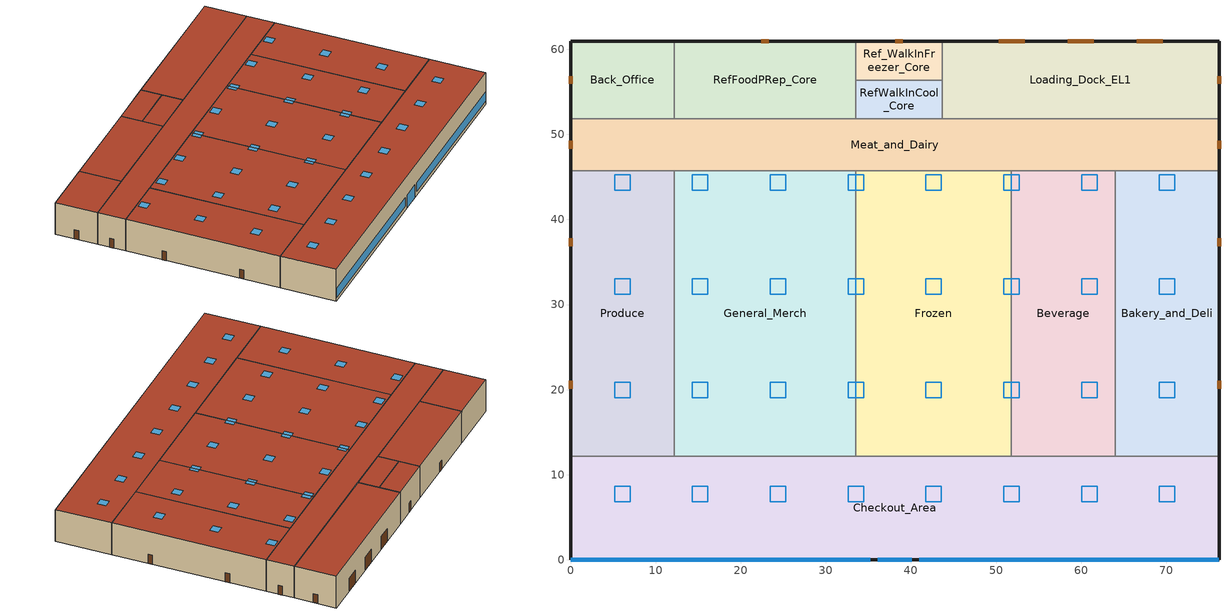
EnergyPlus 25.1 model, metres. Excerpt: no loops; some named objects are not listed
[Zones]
Back_Office
 floor ground (Back Office_Floor): 12.19,60.96 12.19,51.82 0,51.82 0,60.96 z0
 wall outside (ExtWall_MetalFramed_NonRes): 12.19,60.96 0,60.96 0,51.82 z0:7.62
 wall to Meat_and_Dairy (IntWall_MetalFramed): 0,51.82 12.19,51.82 z0:7.62
 wall to RefFoodPRep_Core (IntWall_MetalFramed): 12.19,51.82 12.19,60.96 z0:7.62
 door (Exterior Door): 0,56.85 0,55.93 z0:2.13
 roof outside (FlatRoof_WoodFramingAndOther_NonRes): 12.19,51.82 12.19,60.96 0,60.96 0,51.82 z7.62
Bakery_and_Deli
 floor ground (Bakery and Deli_Floor): 76.2,45.72 76.2,12.19 64.01,12.19 64.01,45.72 z0
 wall outside (ExtWall_MetalFramed_NonRes): 76.2,12.19 76.2,45.72 z0:7.62
 wall to Checkout_Area (Air Wall): 64.01,12.19 76.2,12.19 z0:7.62
 wall to Beverage (Air Wall): 64.01,45.72 64.01,12.19 z0:7.62
 wall to Meat_and_Dairy (Air Wall): 76.2,45.72 64.01,45.72 z0:7.62
 door (Exterior Door): 76.2,20.12 76.2,21.03 / 76.2,36.88 76.2,37.8 z0:2.13
 roof outside (FlatRoof_WoodFramingAndOther_NonRes): 76.2,12.19 76.2,45.72 64.01,45.72 64.01,12.19 z7.62
 skylight (Skylight): 71.02,19.03 71.02,20.86 69.19,20.86 69.19,19.03 z7.62; 71.02,31.22 71.02,33.05 69.19,33.05 69.19,31.22 z7.62; 71.02,43.41 71.02,45.24 69.19,45.24 69.19,43.41 z7.62
Beverage
 floor ground (Beverage_Floor): 64.01,45.72 64.01,12.19 51.82,12.19 51.82,45.72 z0
 wall to Checkout_Area (Air Wall): 51.82,12.19 64.01,12.19 z0:7.62
 wall to Frozen (Air Wall): 51.82,45.72 51.82,12.19 z0:7.62
 wall to Meat_and_Dairy (Air Wall): 64.01,45.72 51.82,45.72 z0:7.62
 roof outside (FlatRoof_WoodFramingAndOther_NonRes): 64.01,12.19 64.01,45.72 51.82,45.72 51.82,12.19 z7.62
 skylight (Skylight): 52.73,31.22 52.73,33.05 51.82,33.05 51.82,31.22 z7.62; 61.87,31.22 61.87,33.05 60.05,33.05 60.05,31.22 z7.62; 61.87,43.41 61.87,45.24 60.05,45.24 60.05,43.41 z7.62; 61.87,19.03 61.87,20.86 60.05,20.86 60.05,19.03 z7.62; 52.73,19.03 52.73,20.86 51.82,20.86 51.82,19.03 z7.62; 52.73,43.41 52.73,45.24 51.82,45.24 51.82,43.41 z7.62
Checkout_Area
 floor ground (Checkout Area_Floor): 76.2,12.19 76.2,0 0,0 0,12.19 z0
 wall outside (ExtWall_MetalFramed_NonRes): 76.2,0 76.2,12.19 / 0,12.19 0,0 z0:7.62; 0,0,7.62 0,0,0 36.12,0,0 36.12,0,3.05 40.08,0,3.05 40.08,0,0 76.2,0,0 76.2,0,7.62
 wall to Produce (Air Wall): 12.19,12.19 0,12.19 z0:7.62
 wall to Frozen (Air Wall): 51.82,12.19 33.53,12.19 z0:7.62
 wall to General_Merch (Air Wall): 33.53,12.19 12.19,12.19 z0:7.62
 window (FixedWindow_NonRes): 36.12,0 40.08,0 z0:3.05; 0.03,0 35.2,0 / 41,0 76.17,0 z0.91:3.05
 roof outside (FlatRoof_WoodFramingAndOther_NonRes): 76.2,0 76.2,12.19 0,12.19 0,0 z7.62
 skylight (Skylight): 25.3,6.84 25.3,8.66 23.47,8.66 23.47,6.84 z7.62; 71.02,6.84 71.02,8.66 69.19,8.66 69.19,6.84 z7.62; 34.44,6.84 34.44,8.66 32.61,8.66 32.61,6.84 z7.62; 16.15,6.84 16.15,8.66 14.33,8.66 14.33,6.84 z7.62; 43.59,6.84 43.59,8.66 41.76,8.66 41.76,6.84 z7.62; 61.87,6.84 61.87,8.66 60.05,8.66 60.05,6.84 z7.62; 7.01,6.84 7.01,8.66 5.18,8.66 5.18,6.84 z7.62; 52.73,6.84 52.73,8.66 50.9,8.66 50.9,6.84 z7.62
Frozen
 floor ground (Frozen_Floor): 51.82,45.72 51.82,12.19 33.53,12.19 33.53,45.72 z0
 wall to General_Merch (Air Wall): 33.53,45.72 33.53,12.19 z0:7.62
 wall to Meat_and_Dairy (Air Wall): 51.82,45.72 33.53,45.72 z0:7.62
 roof outside (FlatRoof_WoodFramingAndOther_NonRes): 51.82,12.19 51.82,45.72 33.53,45.72 33.53,12.19 z7.62
 skylight (Skylight): 51.82,31.22 51.82,33.05 50.9,33.05 50.9,31.22 z7.62; 34.44,31.22 34.44,33.05 33.53,33.05 33.53,31.22 z7.62; 51.82,19.03 51.82,20.86 50.9,20.86 50.9,19.03 z7.62; 34.44,43.41 34.44,45.24 33.53,45.24 33.53,43.41 z7.62; 43.59,31.22 43.59,33.05 41.76,33.05 41.76,31.22 z7.62; 34.44,19.03 34.44,20.86 33.53,20.86 33.53,19.03 z7.62; 51.82,43.41 51.82,45.24 50.9,45.24 50.9,43.41 z7.62; 43.59,19.03 43.59,20.86 41.76,20.86 41.76,19.03 z7.62; 43.59,43.41 43.59,45.24 41.76,45.24 41.76,43.41 z7.62
General_Merch
 floor ground (General Merch_Floor): 33.53,45.72 33.53,12.19 12.19,12.19 12.19,45.72 z0
 wall to Produce (Air Wall): 12.19,45.72 12.19,12.19 z0:7.62
 wall to Meat_and_Dairy (Air Wall): 33.53,45.72 12.19,45.72 z0:7.62
 roof outside (FlatRoof_WoodFramingAndOther_NonRes): 33.53,12.19 33.53,45.72 12.19,45.72 12.19,12.19 z7.62
 skylight (Skylight): 25.3,31.22 25.3,33.05 23.47,33.05 23.47,31.22 z7.62; 25.3,19.03 25.3,20.86 23.47,20.86 23.47,19.03 z7.62; 16.15,31.22 16.15,33.05 14.33,33.05 14.33,31.22 z7.62; 16.15,43.41 16.15,45.24 14.33,45.24 14.33,43.41 z7.62; 25.3,43.41 25.3,45.24 23.47,45.24 23.47,43.41 z7.62; 33.53,19.03 33.53,20.86 32.61,20.86 32.61,19.03 z7.62; 33.53,31.22 33.53,33.05 32.61,33.05 32.61,31.22 z7.62; 33.53,43.41 33.53,45.24 32.61,45.24 32.61,43.41 z7.62; 16.15,19.03 16.15,20.86 14.33,20.86 14.33,19.03 z7.62
Loading_Dock_EL1
 floor ground (Loading Dock EL1_Floor): 76.2,60.96 76.2,51.82 43.69,51.82 43.69,60.96 z0
 wall outside (ExtWall_MetalFramed_NonRes): 76.2,51.82 76.2,60.96 43.69,60.96 z0:7.62
 wall to Meat_and_Dairy (IntWall_MetalFramed): 43.69,51.82 76.2,51.82 z0:7.62
 wall to RefWalkInCool_Core (IntWall_MetalFramed): 43.69,56.39 43.69,51.82 z0:7.62
 wall to Ref_WalkInFreezer_Core (IntWall_MetalFramed): 43.69,60.96 43.69,56.39 z0:7.62
 door (Exterior Door): 76.2,55.93 76.2,56.85 z0:2.13; 69.6,60.96 66.55,60.96 / 61.47,60.96 58.42,60.96 / 53.35,60.96 50.3,60.96 z0:3.05
 roof outside (FlatRoof_WoodFramingAndOther_NonRes): 76.2,51.82 76.2,60.96 43.69,60.96 43.69,51.82 z7.62
Meat_and_Dairy
 floor ground (Meat and Dairy_Floor): 76.2,51.82 76.2,45.72 0,45.72 0,51.82 z0
 wall outside (ExtWall_MetalFramed_NonRes): 76.2,45.72 76.2,51.82 / 0,51.82 0,45.72 z0:7.62
 wall to Produce (Air Wall): 0,45.72 12.19,45.72 z0:7.62
 wall to RefFoodPRep_Core (IntWall_MetalFramed): 33.53,51.82 12.19,51.82 z0:7.62
 wall to RefWalkInCool_Core (IntWall_MetalFramed): 43.69,51.82 33.53,51.82 z0:7.62
 door (Exterior Door): 76.2,48.31 76.2,49.23 / 0,49.23 0,48.31 z0:2.13
 roof outside (FlatRoof_WoodFramingAndOther_NonRes): 76.2,45.72 76.2,51.82 0,51.82 0,45.72 z7.62
Produce
 floor ground (Produce_Floor): 12.19,45.72 12.19,12.19 0,12.19 0,45.72 z0
 wall outside (ExtWall_MetalFramed_NonRes): 0,45.72 0,12.19 z0:7.62
 door (Exterior Door): 0,21.03 0,20.12 / 0,37.8 0,36.88 z0:2.13
 roof outside (FlatRoof_WoodFramingAndOther_NonRes): 12.19,12.19 12.19,45.72 0,45.72 0,12.19 z7.62
 skylight (Skylight): 7.01,19.03 7.01,20.86 5.18,20.86 5.18,19.03 z7.62; 7.01,43.41 7.01,45.24 5.18,45.24 5.18,43.41 z7.62; 7.01,31.22 7.01,33.05 5.18,33.05 5.18,31.22 z7.62
Ref_WalkInFreezer_Core
 floor ground (Ref WalkInFreezer Core_Floor): 43.69,60.96 43.69,56.39 33.53,56.39 33.53,60.96 z0
 wall outside (ExtWall_MetalFramed_NonRes): 43.69,60.96 33.53,60.96 z0:7.62
 wall to RefWalkInCool_Core (IntWall_MetalFramed): 33.53,56.39 43.69,56.39 z0:7.62
 wall to RefFoodPRep_Core (IntWall_MetalFramed): 33.53,60.96 33.53,56.39 z0:7.62
 door (Exterior Door): 39.07,60.96 38.15,60.96 z0:2.13
 roof outside (FlatRoof_WoodFramingAndOther_NonRes): 43.69,56.39 43.69,60.96 33.53,60.96 33.53,56.39 z7.62
RefFoodPRep_Core
 floor ground (RefFoodPRep Core_Floor): 33.53,60.96 33.53,51.82 12.19,51.82 12.19,60.96 z0
 wall outside (ExtWall_MetalFramed_NonRes): 33.53,60.96 12.19,60.96 z0:7.62
 wall to RefWalkInCool_Core (IntWall_MetalFramed): 33.53,51.82 33.53,56.39 z0:7.62
 door (Exterior Door): 23.32,60.96 22.4,60.96 z0:2.13
 roof outside (FlatRoof_WoodFramingAndOther_NonRes): 33.53,51.82 33.53,60.96 12.19,60.96 12.19,51.82 z7.62
RefWalkInCool_Core
 floor ground (RefWalkInCool Core_Floor): 43.69,56.39 43.69,51.82 33.53,51.82 33.53,56.39 z0
 roof outside (FlatRoof_WoodFramingAndOther_NonRes): 43.69,51.82 43.69,56.39 33.53,56.39 33.53,51.82 z7.62
[Building]
RetailGrocery: North Axis {deg}=0; Loads Convergence Tolerance Value {W}=0.5; Temperature Convergence Tolerance Value {deltaC}=0.5; Solar Distribution=FullExterior; Maximum Number of Warmup Days=50
[Site:Location]
RED BLUFF: Latitude {deg}=38.58; Longitude {deg}=-121.49; Time Zone {hr}=-8; Elevation {m}=107.5944
[SizingPeriod:DesignDay] Day of Month=21; Dry-Bulb Temperature Range Modifier Type=DefaultMultipliers; Humidity Condition Type=WetBulb; Barometric Pressure {Pa}=100043; Wind Speed {m/s}=3.5; Rain Indicator=No; Snow Indicator=No; Daylight Saving Time Indicator=No
Name | Month | Day Type | Maximum Dry-Bulb Temperature {C} | Daily Dry-Bulb Temperature Range {deltaC} | Wetbulb or DewPoint at Maximum Dry-Bulb {C} | Wind Direction {deg} | Solar Model Indicator | ASHRAE Clear Sky Optical Depth for Beam Irradiance (taub) | ASHRAE Clear Sky Optical Depth for Diffuse Irradiance (taud) | Sky Clearness
RED BLUFF  August .4% Condns DB=>MCWB | 8 | SummerDesignDay | 42.2 | 17.3 | 21.1 | 150 | ASHRAETau | 0.337 | 2.494
RED BLUFF  July .4% Condns DB=>MCWB | 7 | SummerDesignDay | 43.3 | 17.1 | 20.9 | 150 | ASHRAETau | 0.354 | 2.452
RED BLUFF  June .4% Condns DB=>MCWB | 6 | SummerDesignDay | 42.4 | 15.3 | 20.3 | 150 | ASHRAETau | 0.349 | 2.478
RED BLUFF  November .4% Condns DB=>MCWB | 11 | SummerDesignDay | 27.2 | 11.2 | 14.3 | 150 | ASHRAETau | 0.31 | 2.553
RED BLUFF  October .4% Condns DB=>MCWB | 10 | SummerDesignDay | 34.7 | 14.4 | 17.1 | 150 | ASHRAETau | 0.329 | 2.522
RED BLUFF  September .4% Condns DB=>MCWB | 9 | SummerDesignDay | 40.2 | 16.8 | 18.7 | 150 | ASHRAETau | 0.339 | 2.48
RED BLUFF Ann Htg 99.6% Condns DB | 12 | WinterDesignDay | -0.8 | 0 | -0.8 | 320 | ASHRAEClearSky |  |  | 0
[Site:WaterMainsTemperature]
Calculation Method=Schedule; Temperature Schedule=WaterMainCZ11
[Material]
Name | Roughness | Thickness {m} | Conductivity {W/m-K} | Density {kg/m3} | Specific Heat {J/kg-K} | Thermal Absorptance | Solar Absorptance | Visible Absorptance
Air - Metal Wall Framing - 16 or 24 in. OC | Smooth | 0.1397 | 1.22017 | 1.28148 | 1004.832 | 0.9 | 0.7 | 0.7
ExtWall_MetalFramed_NonRes Insulation | Smooth | 0.0643382 | 0.0230188 | 16.0185 | 1130.436 | 0.9 | 0.7 | 0.7
Gypsum Board - 5/8 in. | MediumRough | 0.016002 | 0.158656 | 640.739 | 1130.436 | 0.9 | 0.7 | 0.8
Metal Standing Seam - 1/16 in. | Smooth | 0.0015875 | 15.363 | 7820.53 | 502.416 | 0.85 | 0.92 | 0.85
Stucco - 7/8 in. | MediumRough | 0.022352 | 0.700948 | 1855.1 | 837.36 | 0.9 | 0.7 | 0.8
Built-up roofing | Rough | 0.0002413 | 0.023072 | 17940.7 | 6.10864e+06 | 0.9 | 0.7 | 0.8
FlatRoof_WoodFramingAndOther_NonRes Insulation | Smooth | 0.00001 | 0.0230188 | 16.0185 | 1130.436 | 0.9 | 0.7 | 0.8
F08 Metal surface | Smooth | 0.0008 | 45.28 | 7824 | 500 | 0.9 | 0.7 | 0.7
I01 25mm insulation board | MediumRough | 0.0254 | 0.03 | 43 | 1210 | 0.9 | 0.6 | 0.6
[WindowMaterial:SimpleGlazingSystem]
Name | U-Factor {W/m2-K} | Solar Heat Gain Coefficient | Visible Transmittance
FixedWindow_NonRes Material | 1.93061 | 0.22 | 0.42
Skylight Material | 0.00001 | 0.00001 | 0.49
[Construction]
FixedWindow_NonRes: FixedWindow_NonRes Material
IntWall_MetalFramed: Gypsum Board - 5/8 in., Air - Metal Wall Framing - 16 or 24 in. OC, Gypsum Board - 5/8 in.
ExtWall_MetalFramed_NonRes: Stucco - 7/8 in., ExtWall_MetalFramed_NonRes Insulation, Air - Metal Wall Framing - 16 or 24 in. OC, Gypsum Board - 5/8 in.
Skylight: Skylight Material
FlatRoof_WoodFramingAndOther_NonRes: Built-up roofing, Metal Standing Seam - 1/16 in., FlatRoof_WoodFramingAndOther_NonRes Insulation, Gypsum Board - 5/8 in.
Exterior Door: F08 Metal surface, I01 25mm insulation board
[Construction:FfactorGroundFloor] F-Factor {W/m-K}=0.1
Name | Area {m2} | PerimeterExposed {m}
Back Office_Floor | 111.48 | 21.336
Bakery and Deli_Floor; Produce_Floor | 408.77 | 33.528
Beverage_Floor | 408.77 | 0
Checkout Area_Floor | 929.03 | 100.584
Frozen_Floor | 613.16 | 0
General Merch_Floor | 715.35 | 0
Loading Dock EL1_Floor | 297.28 | 41.66616
Meat and Dairy_Floor | 464.51 | 12.192
Ref WalkInFreezer Core_Floor | 46.45 | 10.16
RefFoodPRep Core_Floor | 195.09 | 21.336
RefWalkInCool Core_Floor | 46.45 | 0
[Construction:AirBoundary]
Air Wall: None, 0
[Daylighting:Controls] Lighting Control Type=Continuous; Minimum Input Power Fraction for Continuous or ContinuousOff Dimming Control=0.1; Minimum Light Output Fraction for Continuous or ContinuousOff Dimming Control=0.1; Number of Stepped Control Steps=1; Probability Lighting will be Reset When Needed in Manual Stepped Control=1; Glare Calculation Azimuth Angle of View Direction Clockwise from Zone y-Axis {deg}=0; Fraction of Lights Controlled by Reference Point 1=1; Illuminance Setpoint at Reference Point 1 {lux}=322.917
Name | Zone or Space | Glare Calculation Daylighting Reference Point | Daylighting Reference Point 1 | Daylighting Reference Point 2 | Fraction of Lights Controlled by Reference Point 2 | Illuminance Setpoint at Reference Point 2 {lux}
Bakery and Deli DaylightingControls | Bakery_and_Deli | Bakery and Deli_DaylRefPt2 | Bakery and Deli_DaylRefPt2 | Bakery and Deli_DaylRefPt1 | 0 | 322.917
Beverage DaylightingControls | Beverage | Beverage_DaylRefPt2 | Beverage_DaylRefPt2 | Beverage_DaylRefPt1 | 0 | 322.917
Checkout Area DaylightingControls | Checkout_Area | Checkout Area_DaylRefPt1 | Checkout Area_DaylRefPt1 | Checkout Area_DaylRefPt2 | 0 | 322.917
Frozen DaylightingControls | Frozen | Frozen_DaylRefPt1 | Frozen_DaylRefPt1 | Frozen_DaylRefPt2 | 0 | 322.917
General Merch DaylightingControls | General_Merch | General Merch_DaylRefPt2 | General Merch_DaylRefPt2 | General Merch_DaylRefPt1 | 0 | 322.917
Meat and Dairy DaylightingControls | Meat_and_Dairy | Meat and Dairy_DaylRefPt1 | Meat and Dairy_DaylRefPt1
Produce DaylightingControls | Produce | Produce_DaylRefPt1 | Produce_DaylRefPt1 | Produce_DaylRefPt2 | 0 | 322.917
[Zone] Type=1; Multiplier=1; Ceiling Height {m}=autocalculate; Volume {m3}=autocalculate; Part of Total Floor Area=Yes
Name | Floor Area {m2}
Checkout_Area | 929.03
Produce; Beverage; Bakery_and_Deli | 408.7732
General_Merch | 715.3531
Frozen | 613.1598
Meat_and_Dairy | 464.515
Back_Office | 111.4836
Loading_Dock_EL1 | 297.2896
RefFoodPRep_Core | 195.096
RefWalkInCool_Core; Ref_WalkInFreezer_Core | 46.4515
[ZoneList]
ZL_Retail_Sales_Area_Grocery_Sales: Bakery_and_Deli, Beverage, Checkout_Area, Frozen, General_Merch, Meat_and_Dairy, Produce
ZL_Storage_Commercial_Industrial_Refrigerated: RefFoodPRep_Core, RefWalkInCool_Core, Ref_WalkInFreezer_Core
[People] Number of People Schedule=RetailGroceryRetailOccupancy; Number of People Calculation Method=People/Area; Fraction Radiant=0.3; Sensible Heat Fraction=autocalculate; Carbon Dioxide Generation Rate {m3/s-W}=3.82e-08; Enable ASHRAE 55 Comfort Warnings=No; Mean Radiant Temperature Calculation Type=EnclosureAveraged; Clothing Insulation Calculation Method=ClothingInsulationSchedule; Cold Stress Temperature Threshold {C}=15.56; Heat Stress Temperature Threshold {C}=30
Name | Zone or ZoneList or Space or SpaceList | People per Floor Area {person/m2} | Activity Level Schedule
People_Retail_Sales_Area_Grocery_Sales | ZL_Retail_Sales_Area_Grocery_Sales | 0.182987 | RetailSalePeopleActivityLevel
People_Back_Office | Back_Office | 0.0538196 | CommonAreaPeopleActivityLevel
People_Loading_Dock_EL1 | Loading_Dock_EL1 | 0 | SaleStoragePeopleActivityLevel
People_Storage_Commercial_Industrial_Refrigerated | ZL_Storage_Commercial_Industrial_Refrigerated | 0 | RefStoragePeopleActivityLevel
[Lights] Schedule=RetailGroceryRetailLights; Design Level Calculation Method=Watts/Area; Return Air Fraction=0; Fraction Radiant=0.58; Fraction Visible=0; Fraction Replaceable=1; Return Air Fraction Calculated from Plenum Temperature=No; Return Air Fraction Function of Plenum Temperature Coefficient 1=0; Return Air Fraction Function of Plenum Temperature Coefficient 2 {1/K}=0
Name | Zone or ZoneList or Space or SpaceList | Watts per Floor Area {W/m2}
Lights_Retail_Sales_Area_Grocery_Sales | ZL_Retail_Sales_Area_Grocery_Sales | 10.7639
Lights_Back_Office | Back_Office | 5.92015
Lights_Loading_Dock_EL1 | Loading_Dock_EL1 | 4.30556
Lights_Storage_Commercial_Industrial_Refrigerated | ZL_Storage_Commercial_Industrial_Refrigerated | 4.30556
[ElectricEquipment] Schedule=RetailGroceryRetailElecEquipment; Design Level Calculation Method=Watts/Area; Fraction Latent=0; Fraction Radiant=0.2; Fraction Lost=0
Name | Zone or ZoneList or Space or SpaceList | Watts per Floor Area {W/m2}
Equip_ZL_Retail_Sales_Area_Grocery_Sales | ZL_Retail_Sales_Area_Grocery_Sales | 4.30556
Equip_Back_Office | Back_Office | 10.7639
Equip_Loading_Dock_EL1 | Loading_Dock_EL1 | 2.15278
Equip_ZL_Storage_Commercial_Industrial_Refrigerated | ZL_Storage_Commercial_Industrial_Refrigerated | 2.15278
[ZoneInfiltration:DesignFlowRate] Design Flow Rate Calculation Method=Flow/ExteriorWallArea; Flow Rate per Exterior Surface Area {m3/s-m2}=0.0018586; Constant Term Coefficient=1; Temperature Term Coefficient=0; Velocity Term Coefficient=0.224052; Velocity Squared Term Coefficient=0; Density Basis=Outdoor
Name | Zone or ZoneList or Space or SpaceList | Schedule
Infil_Checkout_Area | Checkout_Area | RetailGroceryRetailInfiltration
Infil_Produce | Produce | RetailGroceryRetailInfiltration
Infil_General_Merch | General_Merch | RetailGroceryRetailInfiltration
Infil_Frozen | Frozen | RetailGroceryRetailInfiltration
Infil_Beverage | Beverage | RetailGroceryRetailInfiltration
Infil_Bakery_and_Deli | Bakery_and_Deli | RetailGroceryRetailInfiltration
Infil_Meat_and_Dairy | Meat_and_Dairy | RetailGroceryRetailInfiltration
Infil_Back_Office | Back_Office | RetailGroceryRetailInfiltration
Infil_Loading_Dock_EL1 | Loading_Dock_EL1 | RetailGroceryRetailInfiltration
Infil_RefFoodPRep_Core | RefFoodPRep_Core | RetailGroceryRetailInfiltration
Infil_RefWalkInCool_Core | RefWalkInCool_Core | AllOnHVACAvail
Infil_Ref_WalkInFreezer_Core | Ref_WalkInFreezer_Core | AllOnHVACAvail
[Exterior:Lights] Control Option=AstronomicalClock
Name | Schedule | Design Level {W}
ExtLights_Motion_RetailGrocery | RetailGroceryExtLightingMotionCtrl | 3680.56
ExtLights_NonMotion_RetailGrocery | RetailGroceryExtLightingNonMotionCtrl | 1160
[ZoneControl:Thermostat] Temperature Difference Between Cutout And Setpoint {deltaC}=0
Name | Zone or ZoneList | Control Type Schedule | Control 1
ZC_ZL_Retail_Sales_Area_Grocery_Sales | ZL_Retail_Sales_Area_Grocery_Sales | ZL_Retail_Sales_Area_Grocery_Sales Thermostat Schedule | TSDSP_ZL_Retail_Sales_Area_Grocery_Sales
ZC_ZL_Storage_Commercial_Industrial_Refrigerated | ZL_Storage_Commercial_Industrial_Refrigerated | ZL_Storage_Commercial_Industrial_Refrigerated Thermostat Schedule | TSDSP_ZL_Storage_Commercial_Industrial_Refrigerated
[ThermostatSetpoint:DualSetpoint] Heating Setpoint Temperature Schedule=RetailGroceryRetailHtgSetpt; Cooling Setpoint Temperature Schedule=RetailGroceryRetailClgSetpt
TSDSP_ZL_Retail_Sales_Area_Grocery_Sales; TSDSP_ZL_Storage_Commercial_Industrial_Refrigerated
[AvailabilityManager:ScheduledOff] Schedule=Always Off Discrete
AVM Scheduled Off; AVM Scheduled Off 1
[AvailabilityManager:NightCycle] Applicability Schedule=Always On Discrete; Fan Schedule=RetailGroceryRetailHVACAvail; Control Type=CycleOnAny; Thermostat Tolerance {deltaC}=1; Cycling Run Time Control Type=ThermostatWithMinimumRunTime; Cycling Run Time {s}=900
AVM Night Cycle 7; AVM Night Cycle 6; AVM Night Cycle 4; AVM Night Cycle; AVM Night Cycle 3; AVM Night Cycle 2; AVM Night Cycle 8; AVM Night Cycle 5; AVM Night Cycle 1; AVM Night Cycle 9
[SetpointManager:MixedAir] Control Variable=Temperature
Node 112 OS Default SPM; Node 98 OS Default SPM; Node 73 OS Default SPM; Node 19 OS Default SPM; Node 60 OS Default SPM; Node 47 OS Default SPM; Node 125 OS Default SPM; Node 86 OS Default SPM; Node 34 OS Default SPM; Node 138 OS Default SPM; Node 164 OS Default SPM; Node 151 OS Default SPM
[Refrigeration:Condenser:AirCooled] Rated Effective Total Heat Rejection Rate Curve=Refrigeration Condenser Air Cooled HR Curve; Rated Subcooling Temperature Difference {deltaC}=0; Condenser Fan Speed Control Type=TwoSpeed; Condenser Refrigerant Operating Charge Inventory {kg}=0; Condensate Receiver Refrigerant Inventory {kg}=0; Condensate Piping Refrigerant Inventory {kg}=0
Name | Rated Fan Power {W}
Air Cooled Refrigeration Condenser_LT | 1500
Air Cooled Refrigeration Condenser_MT | 2600
[Refrigeration:Compressor] Refrigeration Compressor Power Curve=Refrigeration Compressor Power Curve; Refrigeration Compressor Capacity Curve=Refrigeration Compressor Capacity Curve; Rated Return Gas Temperature {C}=18.3; Mode of Operation=Subcritical
Name | Rated Subcooling {deltaC}
Refrigeration Compressor - Rated Return Gas Temp 4; Refrigeration Compressor - Rated Return Gas Temp 5; Refrigeration Compressor - Rated Return Gas Temp 6 | 30
Refrigeration Compressor - Rated Return Gas Temp; Refrigeration Compressor - Rated Return Gas Temp 1; Refrigeration Compressor - Rated Return Gas Temp 2; Refrigeration Compressor - Rated Return Gas Temp 3 | 35
[Refrigeration:CompressorList]
Name | Refrigeration Compressor 1 | Refrigeration Compressor 2 | Refrigeration Compressor 3 | Refrigeration Compressor 4
LT_Refrigeration System Compressor List | Refrigeration Compressor - Rated Return Gas Temp 4 | Refrigeration Compressor - Rated Return Gas Temp 5 | Refrigeration Compressor - Rated Return Gas Temp 6
MT_Refrigeration System Compressor List | Refrigeration Compressor - Rated Return Gas Temp | Refrigeration Compressor - Rated Return Gas Temp 1 | Refrigeration Compressor - Rated Return Gas Temp 2 | Refrigeration Compressor - Rated Return Gas Temp 3
[Refrigeration:System] Minimum Condensing Temperature {C}=21; Suction Temperature Control Type=ConstantSuctionTemperature; Sum UA Suction Piping {W/K}=0; Number of Compressor Stages=1; Intercooler Type=None; Shell-and-Coil Intercooler Effectiveness=0.8
Name | Refrigerated Case or Walkin or CaseAndWalkInList | Refrigeration Condenser | Compressor or CompressorList | Refrigeration System Working Fluid Type
LT_Refrigeration System | LT_Refrigeration System Case and Walkin List | Air Cooled Refrigeration Condenser_LT | LT_Refrigeration System Compressor List | R404a
MT_Refrigeration System | MT_Refrigeration System Case and Walkin List | Air Cooled Refrigeration Condenser_MT | MT_Refrigeration System Compressor List | R507A
[Schedule:Constant]
Always On Discrete: On Off Limits, 1
Always Off Discrete: On Off Limits, 0
[Schedule:Day:Hourly]
AllOnHVACAvailDay: OnOff, 1, 1, 1, 1, 1, 1, 1, 1, 1, 1, 1, 1, 1, 1, 1, 1, 1, 1, 1, 1, 1, 1, 1, 1
RetailSalePeopleActivityLevelWD; RetailSalePeopleActivityLevelSat; RetailSalePeopleActivityLevelSun: Activity Level, 131.9, 131.9, 131.9, 131.9, 131.9, 131.9, 131.9, 131.9, 131.9, 131.9, 131.9, 131.9, 131.9, 131.9, 131.9, 131.9, 131.9, 131.9, 131.9, 131.9, 131.9, 131.9, 131.9, 131.9
CommonAreaPeopleActivityLevelWD; CommonAreaPeopleActivityLevelSat; CommonAreaPeopleActivityLevelSun: Activity Level, 146.5, 146.5, 146.5, 146.5, 146.5, 146.5, 146.5, 146.5, 146.5, 146.5, 146.5, 146.5, 146.5, 146.5, 146.5, 146.5, 146.5, 146.5, 146.5, 146.5, 146.5, 146.5, 146.5, 146.5
RetailGroceryRetailOccupancyWD: Fraction, 0, 0, 0, 0, 0, 0, 0, 0.1, 0.2, 0.5, 0.5, 0.7, 0.7, 0.7, 0.7, 0.8, 0.7, 0.5, 0.5, 0.3, 0.3, 0, 0, 0
RetailGroceryRetailOccupancySat: Fraction, 0, 0, 0, 0, 0, 0, 0, 0.1, 0.2, 0.5, 0.6, 0.8, 0.8, 0.8, 0.8, 0.8, 0.8, 0.6, 0.2, 0.2, 0.2, 0.1, 0, 0
RetailGroceryRetailOccupancySun: Fraction, 0, 0, 0, 0, 0, 0, 0, 0, 0, 0.1, 0.2, 0.2, 0.4, 0.4, 0.4, 0.4, 0.4, 0.2, 0.1, 0, 0, 0, 0, 0
RetailGroceryRetailLightsWD: Fraction, 0.05, 0.05, 0.05, 0.05, 0.05, 0.05, 0.05, 0.2, 0.5, 0.85, 0.85, 0.85, 0.85, 0.85, 0.85, 0.85, 0.85, 0.85, 0.55, 0.55, 0.5, 0.2, 0.05, 0.05
RetailGroceryRetailLightsSat: Fraction, 0.05, 0.05, 0.05, 0.05, 0.05, 0.05, 0.05, 0.1, 0.3, 0.55, 0.85, 0.85, 0.85, 0.85, 0.85, 0.85, 0.85, 0.85, 0.5, 0.3, 0.3, 0.1, 0.05, 0.05
RetailGroceryRetailLightsSun: Fraction, 0.05, 0.05, 0.05, 0.05, 0.05, 0.05, 0.05, 0.05, 0.1, 0.1, 0.4, 0.4, 0.55, 0.55, 0.55, 0.55, 0.55, 0.4, 0.2, 0.05, 0.05, 0.05, 0.05, 0.05
RetailGroceryRetailElecEquipmentWD: Fraction, 0.4, 0.4, 0.4, 0.4, 0.4, 0.4, 0.6, 0.6, 0.9, 0.9, 0.9, 0.9, 0.9, 0.9, 0.9, 0.9, 0.9, 0.9, 0.9, 0.6, 0.6, 0.4, 0.4, 0.4
RetailGroceryRetailElecEquipmentSat: Fraction, 0.4, 0.4, 0.4, 0.4, 0.4, 0.4, 0.6, 0.6, 0.9, 0.9, 0.9, 0.9, 0.9, 0.9, 0.9, 0.9, 0.9, 0.9, 0.9, 0.9, 0.6, 0.6, 0.4, 0.4
RetailGroceryRetailElecEquipmentSun: Fraction, 0.4, 0.4, 0.4, 0.4, 0.4, 0.4, 0.4, 0.4, 0.6, 0.6, 0.6, 0.9, 0.9, 0.9, 0.9, 0.9, 0.9, 0.6, 0.6, 0.4, 0.4, 0.4, 0.4, 0.4
RetailGroceryRetailHVACAvailWD: OnOff, 0, 0, 0, 0, 0, 0, 1, 1, 1, 1, 1, 1, 1, 1, 1, 1, 1, 1, 1, 1, 1, 0, 0, 0
RetailGroceryRetailHVACAvailSat: OnOff, 0, 0, 0, 0, 0, 0, 1, 1, 1, 1, 1, 1, 1, 1, 1, 1, 1, 1, 1, 1, 1, 1, 0, 0
RetailGroceryRetailHVACAvailSun: OnOff, 0, 0, 0, 0, 0, 0, 0, 0, 1, 1, 1, 1, 1, 1, 1, 1, 1, 1, 1, 0, 0, 0, 0, 0
RetailGroceryRetailInfiltrationWD: Fraction, 1, 1, 1, 1, 1, 1, 0.25, 0.25, 0.25, 0.25, 0.25, 0.25, 0.25, 0.25, 0.25, 0.25, 0.25, 0.25, 0.25, 0.25, 0.25, 1, 1, 1
RetailGroceryRetailInfiltrationSat: Fraction, 1, 1, 1, 1, 1, 1, 0.25, 0.25, 0.25, 0.25, 0.25, 0.25, 0.25, 0.25, 0.25, 0.25, 0.25, 0.25, 0.25, 0.25, 0.25, 0.25, 1, 1
RetailGroceryRetailInfiltrationSun: Fraction, 1, 1, 1, 1, 1, 1, 1, 1, 0.25, 0.25, 0.25, 0.25, 0.25, 0.25, 0.25, 0.25, 0.25, 0.25, 0.25, 1, 1, 1, 1, 1
RetailGroceryRetailHtgSetptWD: Temperature, 15.56, 15.56, 15.56, 15.56, 15.56, 15.56, 21.11, 21.11, 21.11, 21.11, 21.11, 21.11, 21.11, 21.11, 21.11, 21.11, 21.11, 21.11, 21.11, 21.11, 21.11, 15.56, 15.56, 15.56
RetailGroceryRetailHtgSetptSat: Temperature, 15.56, 15.56, 15.56, 15.56, 15.56, 15.56, 21.11, 21.11, 21.11, 21.11, 21.11, 21.11, 21.11, 21.11, 21.11, 21.11, 21.11, 21.11, 21.11, 21.11, 21.11, 21.11, 15.56, 15.56
RetailGroceryRetailHtgSetptSun: Temperature, 15.56, 15.56, 15.56, 15.56, 15.56, 15.56, 15.56, 15.56, 21.11, 21.11, 21.11, 21.11, 21.11, 21.11, 21.11, 21.11, 21.11, 21.11, 21.11, 15.56, 15.56, 15.56, 15.56, 15.56
RetailGroceryRetailClgSetptWD: Temperature, 29.44, 29.44, 29.44, 29.44, 29.44, 29.44, 23.89, 23.89, 23.89, 23.89, 23.89, 23.89, 23.89, 23.89, 23.89, 23.89, 23.89, 23.89, 23.89, 23.89, 23.89, 29.44, 29.44, 29.44
RetailGroceryRetailClgSetptSat: Temperature, 29.44, 29.44, 29.44, 29.44, 29.44, 29.44, 23.89, 23.89, 23.89, 23.89, 23.89, 23.89, 23.89, 23.89, 23.89, 23.89, 23.89, 23.89, 23.89, 23.89, 23.89, 23.89, 29.44, 29.44
RetailGroceryRetailClgSetptSun: Temperature, 29.44, 29.44, 29.44, 29.44, 29.44, 29.44, 29.44, 29.44, 23.89, 23.89, 23.89, 23.89, 23.89, 23.89, 23.89, 23.89, 23.89, 23.89, 23.89, 29.44, 29.44, 29.44, 29.44, 29.44
RetailGroceryExtLightingNonMotionCtrlWD; RetailGroceryExtLightingNonMotionCtrlSat; RetailGroceryExtLightingNonMotionCtrlSun: Fraction, 1, 1, 1, 1, 1, 1, 1, 1, 1, 1, 1, 1, 1, 1, 1, 1, 1, 1, 1, 1, 1, 1, 1, 1
RetailGroceryExtLightingMotionCtrlWD: Fraction, 0, 0, 0, 0, 0, 1, 1, 1, 1, 1, 1, 1, 1, 1, 1, 1, 1, 1, 1, 1, 1, 1, 0, 0
RetailGroceryExtLightingMotionCtrlSat; RetailGroceryExtLightingMotionCtrlSun: Fraction, 0, 0, 0, 0, 0, 1, 1, 1, 1, 1, 1, 1, 1, 1, 1, 1, 1, 1, 1, 1, 1, 1, 1, 1
RefStoragePeopleActivityLevelWD; RefStoragePeopleActivityLevelSat; RefStoragePeopleActivityLevelSun; SaleStoragePeopleActivityLevelWD; SaleStoragePeopleActivityLevelSat; SaleStoragePeopleActivityLevelSun: Activity Level, 219.8, 219.8, 219.8, 219.8, 219.8, 219.8, 219.8, 219.8, 219.8, 219.8, 219.8, 219.8, 219.8, 219.8, 219.8, 219.8, 219.8, 219.8, 219.8, 219.8, 219.8, 219.8, 219.8, 219.8
[Schedule:Week:Daily]
AllOnHVACAvailWk: AllOnHVACAvailDay, AllOnHVACAvailDay, AllOnHVACAvailDay, AllOnHVACAvailDay, AllOnHVACAvailDay, AllOnHVACAvailDay, AllOnHVACAvailDay, AllOnHVACAvailDay, AllOnHVACAvailDay, AllOnHVACAvailDay, AllOnHVACAvailDay, AllOnHVACAvailDay
CommonAreaPeopleActivityLevelWk: CommonAreaPeopleActivityLevelSun, CommonAreaPeopleActivityLevelWD, CommonAreaPeopleActivityLevelWD, CommonAreaPeopleActivityLevelWD, CommonAreaPeopleActivityLevelWD, CommonAreaPeopleActivityLevelWD, CommonAreaPeopleActivityLevelSat, CommonAreaPeopleActivityLevelSun, CommonAreaPeopleActivityLevelWD, CommonAreaPeopleActivityLevelWD, CommonAreaPeopleActivityLevelSun, CommonAreaPeopleActivityLevelSun
RefStoragePeopleActivityLevelWk: RefStoragePeopleActivityLevelSun, RefStoragePeopleActivityLevelWD, RefStoragePeopleActivityLevelWD, RefStoragePeopleActivityLevelWD, RefStoragePeopleActivityLevelWD, RefStoragePeopleActivityLevelWD, RefStoragePeopleActivityLevelSat, RefStoragePeopleActivityLevelSun, RefStoragePeopleActivityLevelWD, RefStoragePeopleActivityLevelWD, RefStoragePeopleActivityLevelSun, RefStoragePeopleActivityLevelSun
RetailSalePeopleActivityLevelWk: RetailSalePeopleActivityLevelSun, RetailSalePeopleActivityLevelWD, RetailSalePeopleActivityLevelWD, RetailSalePeopleActivityLevelWD, RetailSalePeopleActivityLevelWD, RetailSalePeopleActivityLevelWD, RetailSalePeopleActivityLevelSat, RetailSalePeopleActivityLevelSun, RetailSalePeopleActivityLevelWD, RetailSalePeopleActivityLevelWD, RetailSalePeopleActivityLevelSun, RetailSalePeopleActivityLevelSun
SaleStoragePeopleActivityLevelWk: SaleStoragePeopleActivityLevelSun, SaleStoragePeopleActivityLevelWD, SaleStoragePeopleActivityLevelWD, SaleStoragePeopleActivityLevelWD, SaleStoragePeopleActivityLevelWD, SaleStoragePeopleActivityLevelWD, SaleStoragePeopleActivityLevelSat, SaleStoragePeopleActivityLevelSun, SaleStoragePeopleActivityLevelWD, SaleStoragePeopleActivityLevelWD, SaleStoragePeopleActivityLevelSun, SaleStoragePeopleActivityLevelSun
RetailGroceryExtLightingMotionCtrlWk: RetailGroceryExtLightingMotionCtrlSun, RetailGroceryExtLightingMotionCtrlWD, RetailGroceryExtLightingMotionCtrlWD, RetailGroceryExtLightingMotionCtrlWD, RetailGroceryExtLightingMotionCtrlWD, RetailGroceryExtLightingMotionCtrlWD, RetailGroceryExtLightingMotionCtrlSat, RetailGroceryExtLightingMotionCtrlSun, RetailGroceryExtLightingMotionCtrlWD, RetailGroceryExtLightingMotionCtrlWD, RetailGroceryExtLightingMotionCtrlSun, RetailGroceryExtLightingMotionCtrlSun
RetailGroceryExtLightingNonMotionCtrlWk: RetailGroceryExtLightingNonMotionCtrlSun, RetailGroceryExtLightingNonMotionCtrlWD, RetailGroceryExtLightingNonMotionCtrlWD, RetailGroceryExtLightingNonMotionCtrlWD, RetailGroceryExtLightingNonMotionCtrlWD, RetailGroceryExtLightingNonMotionCtrlWD, RetailGroceryExtLightingNonMotionCtrlSat, RetailGroceryExtLightingNonMotionCtrlSun, RetailGroceryExtLightingNonMotionCtrlWD, RetailGroceryExtLightingNonMotionCtrlWD, RetailGroceryExtLightingNonMotionCtrlSun, RetailGroceryExtLightingNonMotionCtrlSun
RetailGroceryRetailClgSetptWk: RetailGroceryRetailClgSetptSun, RetailGroceryRetailClgSetptWD, RetailGroceryRetailClgSetptWD, RetailGroceryRetailClgSetptWD, RetailGroceryRetailClgSetptWD, RetailGroceryRetailClgSetptWD, RetailGroceryRetailClgSetptSat, RetailGroceryRetailClgSetptSun, RetailGroceryRetailClgSetptWD, RetailGroceryRetailClgSetptWD, RetailGroceryRetailClgSetptSun, RetailGroceryRetailClgSetptSun
RetailGroceryRetailElecEquipmentWk: RetailGroceryRetailElecEquipmentSun, RetailGroceryRetailElecEquipmentWD, RetailGroceryRetailElecEquipmentWD, RetailGroceryRetailElecEquipmentWD, RetailGroceryRetailElecEquipmentWD, RetailGroceryRetailElecEquipmentWD, RetailGroceryRetailElecEquipmentSat, RetailGroceryRetailElecEquipmentSun, RetailGroceryRetailElecEquipmentWD, RetailGroceryRetailElecEquipmentWD, RetailGroceryRetailElecEquipmentSun, RetailGroceryRetailElecEquipmentSun
RetailGroceryRetailHVACAvailWk: RetailGroceryRetailHVACAvailSun, RetailGroceryRetailHVACAvailWD, RetailGroceryRetailHVACAvailWD, RetailGroceryRetailHVACAvailWD, RetailGroceryRetailHVACAvailWD, RetailGroceryRetailHVACAvailWD, RetailGroceryRetailHVACAvailSat, RetailGroceryRetailHVACAvailSun, RetailGroceryRetailHVACAvailWD, RetailGroceryRetailHVACAvailWD, RetailGroceryRetailHVACAvailSun, RetailGroceryRetailHVACAvailSun
RetailGroceryRetailHtgSetptWk: RetailGroceryRetailHtgSetptSun, RetailGroceryRetailHtgSetptWD, RetailGroceryRetailHtgSetptWD, RetailGroceryRetailHtgSetptWD, RetailGroceryRetailHtgSetptWD, RetailGroceryRetailHtgSetptWD, RetailGroceryRetailHtgSetptSat, RetailGroceryRetailHtgSetptSun, RetailGroceryRetailHtgSetptWD, RetailGroceryRetailHtgSetptWD, RetailGroceryRetailHtgSetptSun, RetailGroceryRetailHtgSetptSun
RetailGroceryRetailInfiltrationWk: RetailGroceryRetailInfiltrationSun, RetailGroceryRetailInfiltrationWD, RetailGroceryRetailInfiltrationWD, RetailGroceryRetailInfiltrationWD, RetailGroceryRetailInfiltrationWD, RetailGroceryRetailInfiltrationWD, RetailGroceryRetailInfiltrationSat, RetailGroceryRetailInfiltrationSun, RetailGroceryRetailInfiltrationWD, RetailGroceryRetailInfiltrationWD, RetailGroceryRetailInfiltrationSun, RetailGroceryRetailInfiltrationSun
RetailGroceryRetailLightsWk: RetailGroceryRetailLightsSun, RetailGroceryRetailLightsWD, RetailGroceryRetailLightsWD, RetailGroceryRetailLightsWD, RetailGroceryRetailLightsWD, RetailGroceryRetailLightsWD, RetailGroceryRetailLightsSat, RetailGroceryRetailLightsSun, RetailGroceryRetailLightsWD, RetailGroceryRetailLightsWD, RetailGroceryRetailLightsSun, RetailGroceryRetailLightsSun
RetailGroceryRetailOccupancyWk: RetailGroceryRetailOccupancySun, RetailGroceryRetailOccupancyWD, RetailGroceryRetailOccupancyWD, RetailGroceryRetailOccupancyWD, RetailGroceryRetailOccupancyWD, RetailGroceryRetailOccupancyWD, RetailGroceryRetailOccupancySat, RetailGroceryRetailOccupancySun, RetailGroceryRetailOccupancyWD, RetailGroceryRetailOccupancyWD, RetailGroceryRetailOccupancySun, RetailGroceryRetailOccupancySun
[Schedule:Year]
AllOnHVACAvail: OnOff, AllOnHVACAvailWk, 1, 1, 12, 31
CommonAreaPeopleActivityLevel: Activity Level, CommonAreaPeopleActivityLevelWk, 1, 1, 12, 31
RefStoragePeopleActivityLevel: Activity Level, RefStoragePeopleActivityLevelWk, 1, 1, 12, 31
RetailSalePeopleActivityLevel: Activity Level, RetailSalePeopleActivityLevelWk, 1, 1, 12, 31
SaleStoragePeopleActivityLevel: Activity Level, SaleStoragePeopleActivityLevelWk, 1, 1, 12, 31
RetailGroceryExtLightingMotionCtrl: Fraction, RetailGroceryExtLightingMotionCtrlWk, 1, 1, 12, 31
RetailGroceryExtLightingNonMotionCtrl: Fraction, RetailGroceryExtLightingNonMotionCtrlWk, 1, 1, 12, 31
RetailGroceryRetailClgSetpt: Temperature, RetailGroceryRetailClgSetptWk, 1, 1, 12, 31
RetailGroceryRetailElecEquipment: Fraction, RetailGroceryRetailElecEquipmentWk, 1, 1, 12, 31
RetailGroceryRetailHVACAvail: OnOff, RetailGroceryRetailHVACAvailWk, 1, 1, 12, 31
RetailGroceryRetailHtgSetpt: Temperature, RetailGroceryRetailHtgSetptWk, 1, 1, 12, 31
RetailGroceryRetailInfiltration: Fraction, RetailGroceryRetailInfiltrationWk, 1, 1, 12, 31
RetailGroceryRetailLights: Fraction, RetailGroceryRetailLightsWk, 1, 1, 12, 31
RetailGroceryRetailOccupancy: Fraction, RetailGroceryRetailOccupancyWk, 1, 1, 12, 31
[Schedule:Compact]
ZL_Retail_Sales_Area_Grocery_Sales Thermostat Schedule; ZL_Storage_Commercial_Industrial_Refrigerated Thermostat Schedule: Through: 12/31, For: AllDays, Until: 24:00, 4
WaterMainCZ11: Through: 1/31, For: AllDays, Until: 24:00, 10.89, Through: 2/28, For: AllDays, Until: 24:00, 10.28, Through: 3/31, For: AllDays, Until: 24:00, 11.28, Through: 4/30, For: AllDays, Until: 24:00, 12.28, Through: 5/31, For: AllDays, Until: 24:00, 12.56, Through: 6/30, For: AllDays, Until: 24:00, 14.5, Through: 7/31, For: AllDays, Until: 24:00, 17.11, Through: 8/31, For: AllDays, Until: 24:00, 18, Through: 9/30, For: AllDays, Until: 24:00, 17.39, Through: 10/31, For: AllDays, Until: 24:00, 16.33, Through: 11/30, For: AllDays, Until: 24:00, 14, Through: 12/31, For: AllDays, Until: 24:00, 11.78
[Curve:Linear]
Refrigeration Condenser Air Cooled HR Curve: Coefficient1 Constant=0; Coefficient2 x=22000; Minimum Value of x=5; Maximum Value of x=22.2
[Curve:Bicubic] Minimum Value of x=-23.3; Maximum Value of x=7.2; Minimum Value of y=10; Maximum Value of y=60; Input Unit Type for X=Temperature; Input Unit Type for Y=Temperature
Name | Coefficient1 Constant | Coefficient2 x | Coefficient3 x**2 | Coefficient4 y | Coefficient5 y**2 | Coefficient6 x*y | Coefficient7 x**3 | Coefficient8 y**3 | Coefficient9 x**2*y | Coefficient10 x*y**2 | Output Unit Type
Refrigeration Compressor Capacity Curve | 83249.9 | 3147.96 | 44.9276 | -1035.51 | 3.74692 | -37.3907 | 0.179897 | -0.0199971 | -0.481641 | 0.0428673 | Capacity
Refrigeration Compressor Power Curve | 4451.46 | -166.108 | -5.35664 | 263.553 | -0.958849 | 8.09252 | -0.0239354 | 0.000633306 | 0.0778798 | -0.0167386 | Power
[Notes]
From counter.inc created by EP-Launch when running groups of files
Output files                          RetailGrocery_T24-2025-NC_11_Red Bluff
Run description                       T24-2025-NC: 11: Red Bluff
Parent Run
Run Flag                              True
Weather                               USA_CA_725910_RED-BLUFF-AP_TMY_2000-2020K.epw
Default equipment values. May be overridden by later values.
End of default equipment values.
City                                            Red Bluff
